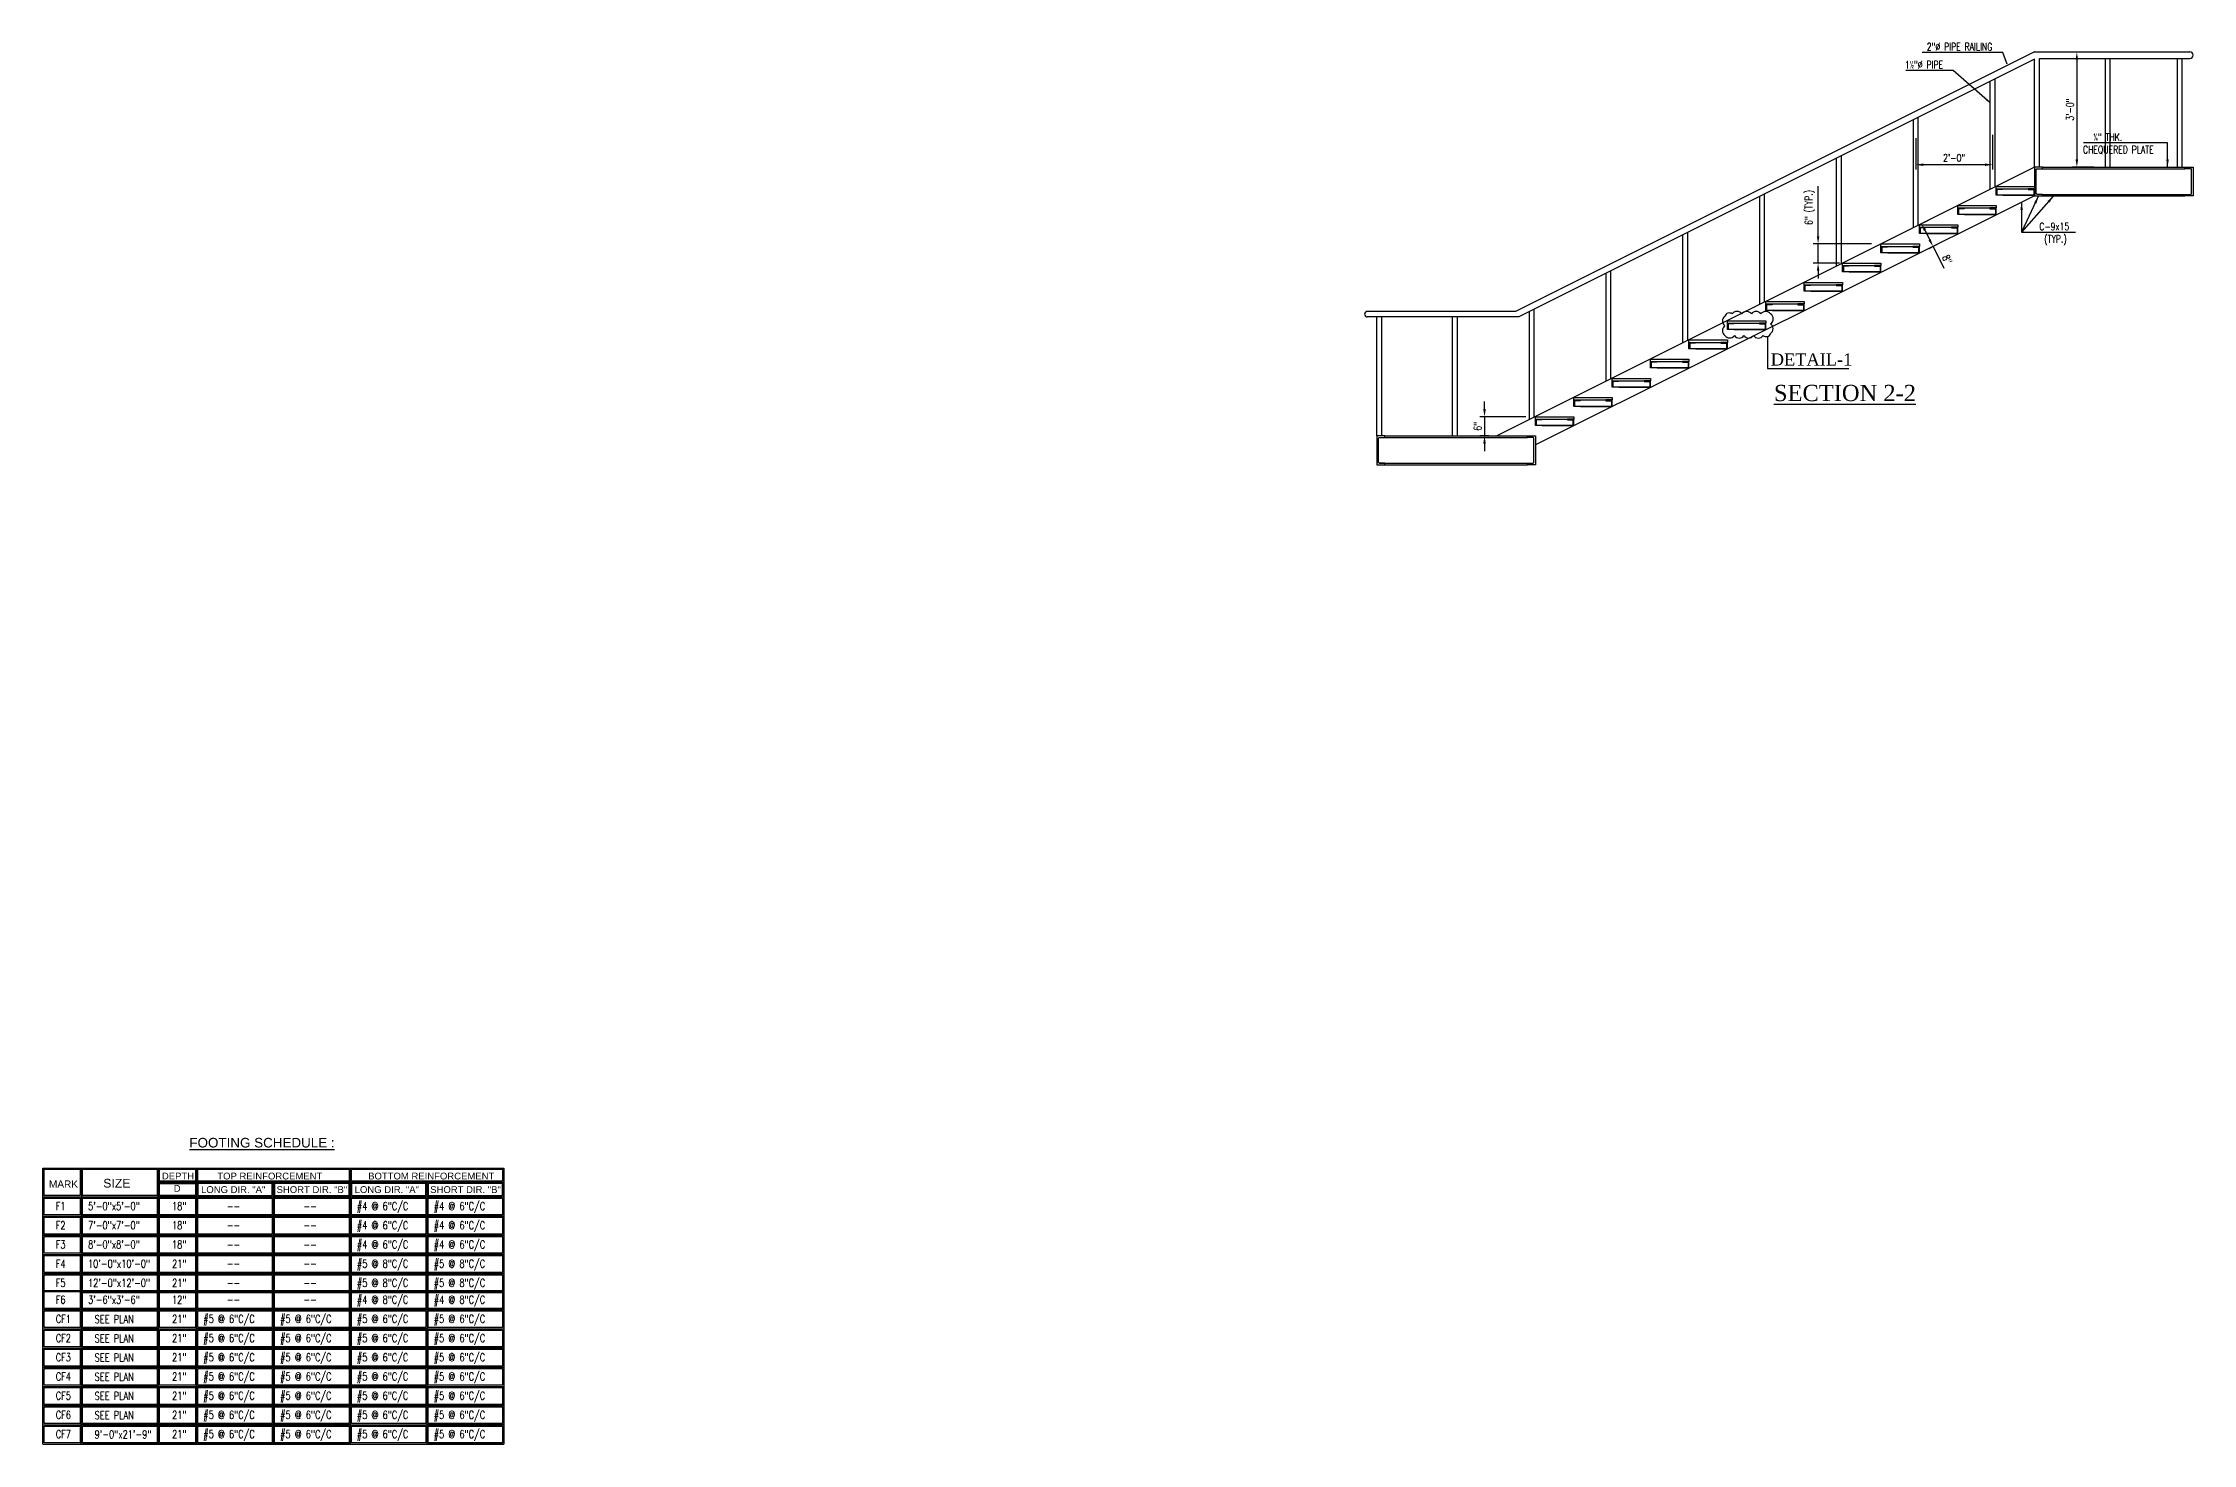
# Model space of a CAD drawing. Header units: inches. Extents: x 41285 to 57578, y -189 to 12305.
# Drawn here: x 52835 to 53507, y 9552 to 9990 of the extents above; entities that cross this region are included whole.
import ezdxf
from ezdxf.enums import TextEntityAlignment as Align

# ---------------------------------------------------------------- set-up
doc = ezdxf.new("R2010")
doc.units = ezdxf.units.IN
doc.header["$LTSCALE"] = 30
doc.header["$MEASUREMENT"] = 0
doc.linetypes.add('HIDDEN2', pattern=[0.1875, 0.125, -0.0625])
for name, color, linetype in [('07--DIM-3', 3, 'Continuous'), ('A-TEXT-P', 242, 'Continuous'), ('A-TYP-DIM', 1, 'Continuous'), ('A-TYP-H-TEXT', 2, 'Continuous'), ('HATCH', 253, 'Continuous'), ('leder', 1, 'Continuous'), ('PB', 3, 'Continuous'), ('S-COLUMN', 4, 'Continuous'), ('Steel frame', 4, 'Continuous')]:
    doc.layers.add(name, color=color, linetype=linetype)
doc.styles.add('3-32', font='simplex.shx', dxfattribs={"width": 0.75, "height": 10.6666})
doc.styles.add('ARIAL', font='arial.ttf')
doc.styles.add('HADINGS', font='romantic.ttf')
doc.styles.add('rizwan', font='romans.shx', dxfattribs={"width": 0.75})
doc.dimstyles.new('STYLE-64', dxfattribs={"dimscale": 64, "dimtxt": 0.09375, "dimasz": 0.09375, "dimexe": 0.0625, "dimexo": 0.0625, "dimgap": 0.03125, "dimtad": 1, "dimzin": 3, "dimdsep": 46, "dimlunit": 4, "dimtxsty": 'rizwan', "dimcen": 0.125, "dimdle": 4, "dimclrd": 1, "dimclre": 1, "dimclrt": 2, "dimadec": 0, "dimazin": 0, "dimtfac": 0.5, "dimtix": 1, "dimtmove": 2, "dimatfit": 3, "dimfxl": 0, "dimfrac": 1, "dimtolj": 1, "dimtzin": 3, "dimarcsym": 0})

# ---------------------------------------------------------------- blocks, each defined once
blk = doc.blocks.new('*D267')
at = {"layer": 'A-TYP-DIM', "color": 1, "lineweight": -2, "ltscale": 1.5, "transparency": 16777216}
for p, q in [((53467.68, 9987.17), (53472.22, 9987.17)), ((53470.72, 9984.77), (53470.72, 9953.57)), ((53476.04, 9951.17), (53469.22, 9951.17))]:
    blk.add_line(p, q, dxfattribs=at)
at = {"layer": 'A-TYP-DIM', "color": 1, "ltscale": 1.5, "transparency": 16777216}
for points in [[(53470.32, 9984.77), (53471.12, 9984.77), (53470.72, 9987.17)], [(53470.32, 9953.57), (53471.12, 9953.57), (53470.72, 9951.17)]]:
    blk.add_solid(points, dxfattribs=at)
at = {"layer": 'DEFPOINTS', "color": 0, "ltscale": 1.5, "transparency": 16777216}
for p in [(53464.68, 9987.17), (53470.72, 9951.17), (53479.04, 9951.17)]:
    blk.add_point(p, dxfattribs=at)
at = {"layer": 'A-TYP-DIM', "color": 2, "ltscale": 1.5, "transparency": 16777216, "insert": (53468.58, 9969.17), "char_height": 2.344, "attachment_point": 5, "rotation": 90, "style": 'rizwan'}
blk.add_mtext('\\A1;3\'-0"', dxfattribs=at)
blk = doc.blocks.new('*D268')
at = {"layer": 'A-TYP-DIM', "color": 1, "lineweight": -2, "ltscale": 1.5, "transparency": 16777216}
for p, q in [((53420.39, 9960.25), (53420.39, 9950.43)), ((53444.39, 9961.32), (53444.39, 9950.43)), ((53441.99, 9951.93), (53422.79, 9951.93))]:
    blk.add_line(p, q, dxfattribs=at)
at = {"layer": 'A-TYP-DIM', "color": 1, "ltscale": 1.5, "transparency": 16777216}
for points in [[(53422.79, 9952.33), (53422.79, 9951.53), (53420.39, 9951.93)], [(53441.99, 9952.33), (53441.99, 9951.53), (53444.39, 9951.93)]]:
    blk.add_solid(points, dxfattribs=at)
at = {"layer": 'DEFPOINTS', "color": 0, "ltscale": 1.5, "transparency": 16777216}
for p in [(53420.39, 9963.25), (53444.39, 9964.32), (53420.39, 9951.93)]:
    blk.add_point(p, dxfattribs=at)
at = {"layer": 'A-TYP-DIM', "color": 2, "ltscale": 1.5, "transparency": 16777216, "insert": (53432.39, 9954.08), "char_height": 2.344, "attachment_point": 5, "style": 'rizwan'}
blk.add_mtext('\\A1;2\'-0"', dxfattribs=at)
blk = doc.blocks.new('*D269')
at = {"layer": 'A-TYP-DIM', "color": 1, "lineweight": -2, "ltscale": 1.5, "transparency": 16777216}
for p, q in [((53389.86, 9929.57), (53389.86, 9945.19)), ((53406.51, 9927.17), (53388.36, 9927.17)), ((53389.86, 9921.17), (53389.86, 9927.17)), ((53396.51, 9921.17), (53388.36, 9921.17)), ((53389.86, 9918.77), (53389.86, 9916.37))]:
    blk.add_line(p, q, dxfattribs=at)
at = {"layer": 'A-TYP-DIM', "color": 1, "ltscale": 1.5, "transparency": 16777216}
for points in [[(53389.46, 9929.57), (53390.26, 9929.57), (53389.86, 9927.17)], [(53389.46, 9918.77), (53390.26, 9918.77), (53389.86, 9921.17)]]:
    blk.add_solid(points, dxfattribs=at)
at = {"layer": 'DEFPOINTS', "color": 0, "ltscale": 1.5, "transparency": 16777216}
for p in [(53409.51, 9927.17), (53389.86, 9921.17), (53399.51, 9921.17)]:
    blk.add_point(p, dxfattribs=at)
at = {"layer": 'A-TYP-DIM', "color": 2, "ltscale": 1.5, "transparency": 16777216, "insert": (53387.32, 9938.58), "char_height": 2.3438, "attachment_point": 5, "rotation": 90, "style": 'rizwan'}
blk.add_mtext('\\A1;6" (TYP.)', dxfattribs=at)
blk = doc.blocks.new('*D270')
at = {"layer": 'A-TYP-DIM', "color": 1, "lineweight": -2, "ltscale": 1.5, "transparency": 16777216}
for p, q in [((53285.63, 9875.57), (53285.63, 9877.97)), ((53298.51, 9873.17), (53284.13, 9873.17)), ((53285.63, 9873.17), (53285.63, 9867.17)), ((53287, 9867.17), (53284.13, 9867.17)), ((53285.63, 9864.77), (53285.63, 9862.37))]:
    blk.add_line(p, q, dxfattribs=at)
at = {"layer": 'A-TYP-DIM', "color": 1, "ltscale": 1.5, "transparency": 16777216}
for points in [[(53285.23, 9875.57), (53286.03, 9875.57), (53285.63, 9873.17)], [(53285.23, 9864.77), (53286.03, 9864.77), (53285.63, 9867.17)]]:
    blk.add_solid(points, dxfattribs=at)
at = {"layer": 'DEFPOINTS', "color": 0, "ltscale": 1.5, "transparency": 16777216}
for p in [(53301.51, 9873.17), (53285.63, 9867.17), (53290, 9867.17)]:
    blk.add_point(p, dxfattribs=at)
at = {"layer": 'A-TYP-DIM', "color": 2, "ltscale": 1.5, "transparency": 16777216, "insert": (53283.48, 9870.17), "char_height": 2.344, "attachment_point": 5, "rotation": 90, "style": 'rizwan'}
blk.add_mtext('\\A1;6"', dxfattribs=at)
blk = doc.blocks.new('A$C306E5238')
at = {"layer": 'leder', "color": 1}
for p, q in [((0, 0.75), (-12, 0.75)), ((-12, 0.75), (-12, 0)), ((-2, 0), (-12, 0)), ((0, 0), (0, 0.75)), ((-2.1, -2), (-12, -2)), ((-11.76, -2), (-0.24, -2))]:
    blk.add_line(p, q, dxfattribs=at)
for points in [[(-12, -2), (-12, 0), (-10, 0), (-10, -0.24), (-11.76, -0.24), (-11.76, -2), (-12, -2)], [(0, -2), (0, 0), (-2, 0), (-2, -0.24), (-0.24, -0.24), (-0.24, -2), (0, -2)]]:
    blk.add_lwpolyline(points, dxfattribs=at)
blk = doc.blocks.new('*D276')
at = {"layer": 'A-TYP-DIM', "color": 1, "lineweight": -2, "ltscale": 1.5, "transparency": 16777216}
for p, q in [((53424.27, 9934.55), (53420.86, 9932.84)), ((53423.27, 9931.36), (53424.7, 9928.51)), ((53427.85, 9927.4), (53424.43, 9925.69)), ((53425.78, 9926.36), (53429.15, 9919.61))]:
    blk.add_line(p, q, dxfattribs=at)
at = {"layer": 'A-TYP-DIM', "color": 1, "ltscale": 1.5, "transparency": 16777216}
for points in [[(53423.63, 9931.54), (53422.92, 9931.19), (53422.2, 9933.51)], [(53425.06, 9928.69), (53424.34, 9928.33), (53425.78, 9926.36)]]:
    blk.add_solid(points, dxfattribs=at)
at = {"layer": 'DEFPOINTS', "color": 0, "ltscale": 1.5, "transparency": 16777216}
for p in [(53422.2, 9933.51), (53426.96, 9935.89), (53430.53, 9928.74)]:
    blk.add_point(p, dxfattribs=at)
at = {"layer": 'A-TYP-DIM', "color": 2, "ltscale": 1.5, "transparency": 16777216, "insert": (53430.19, 9922.32), "char_height": 2.344, "attachment_point": 5, "rotation": 296.56509, "style": 'rizwan'}
blk.add_mtext('\\A1;8"', dxfattribs=at)

msp = doc.modelspace()

# ---------------------------------------------------------------- linework, layer by layer
at = {"layer": '07--DIM-3'}
for p, q in [((53374.03286482, 9898.25829921), (53374.03286482, 9888.28893709)), ((53374.03286482, 9888.28893709), (53399.4594526, 9888.28893709))]:
    msp.add_line(p, q, dxfattribs=at)
msp.add_lwpolyline([(53375.01871969, 9905.31830492, 0.52056705), (53372.01871969, 9905.31830492, 0.52056705), (53369.01871969, 9905.31830492, 0.52056705), (53366.01871969, 9905.31830492, 0.52056705), (53363.01871969, 9905.31830492, 0.52056705), (53360.75349705, 9904.58352756, 0.52056705), (53360.75349705, 9901.58352756, 0.52056705), (53360.75349705, 9898.58352756, 0.52056705), (53363.69497415, 9898.52500466, 0.52056705), (53366.69497415, 9898.52500466, 0.52056705), (53369.69497415, 9898.52500466, 0.52056705), (53372.69497415, 9898.52500466, 0.52056705), (53375.01871969, 9899.20125912, 0.52056705), (53375.01871969, 9902.20125912, 0.52056705)], format="xyb", close=True, dxfattribs=at)
at = {"layer": 'HATCH', "color": 1}
for p, q in [((53457.51329643, 9987.16704076), (53295.34526799, 9906.08217643)), ((53457.5132964, 9984.93027637), (53296.33754586, 9904.34569015)), ((53457.51329588, 9951.16704098), (53457.5132964, 9984.93027637)), ((53457.51329643, 9987.16704076), (53506.01329588, 9987.16704076)), ((53459.01329586, 9951.16704098), (53459.01329638, 9985.16704098)), ((53459.01329638, 9985.16704076), (53506.01329588, 9985.16704076)), ((53479.68169376, 9951.16704098), (53479.68169428, 9984.93027637)), ((53481.18169374, 9951.16704098), (53481.18169427, 9985.16704098)), ((53502.11875525, 9951.16704098), (53502.11875577, 9984.93027637)), ((53503.61875523, 9951.16704098), (53503.61875575, 9985.16704098)), ((53443.64382792, 9944.23239026), (53443.64382811, 9977.99582525)), ((53445.14382792, 9944.9823917), (53445.14382811, 9978.74579464)), ((53419.64382787, 9932.23236736), (53419.64382805, 9965.99631498)), ((53421.14382787, 9932.9823688), (53421.14382805, 9966.74628437)), ((53395.64382786, 9920.23234449), (53395.64382805, 9953.99680474)), ((53397.14382786, 9920.98234592), (53397.14382805, 9954.74677413)), ((53371.64382789, 9908.23232163), (53371.64382806, 9941.99729451)), ((53373.1438279, 9908.98232306), (53373.14382807, 9942.7472639)), ((53347.64382789, 9896.23229875), (53347.64382805, 9929.99778426)), ((53349.14382789, 9896.98230019), (53349.14382806, 9930.74775365)), ((53323.64382784, 9884.23227586), (53323.64382805, 9917.99827401)), ((53325.14382785, 9884.98227729), (53325.14382805, 9918.74824341)), ((53295.34526799, 9906.08217643), (53249.00953589, 9906.08217643)), ((53296.33754586, 9904.34569015), (53249.00953589, 9904.34569015)), ((53252.00953589, 9867.16698878), (53252.00953612, 9904.34569015)), ((53253.50953589, 9867.16698878), (53253.50953612, 9904.34569015)), ((53275.64382777, 9867.16698878), (53275.643828, 9904.34569015)), ((53277.14382777, 9867.16698878), (53277.143828, 9904.34569015)), ((53299.6438278, 9872.23225297), (53299.64382801, 9905.99876375)), ((53301.14382781, 9872.9822544), (53301.14382801, 9906.74873315))]:
    msp.add_line(p, q, dxfattribs=at)
for centre, radius, start, end in [((53506.01329588, 9986.16704076), 1, 270, 90), ((53249.00953589, 9905.21393329), 0.86824314, 90, 270)]:
    msp.add_arc(centre, radius, start, end, dxfattribs=at)
at = {"layer": 'PB', "color": 1}
for p, q in [((52835.1874212, 9638.39528587), (52835.1874212, 9617.39528587)), ((52835.1874212, 9638.39528587), (52979.1874212, 9638.39528587)), ((52847.1874212, 9638.39528587), (52847.1874212, 9617.39528587)), ((52871.1874212, 9638.39528587), (52871.1874212, 9617.39528587)), ((52883.1874212, 9638.39528587), (52883.1874212, 9617.39528587)), ((52931.1874212, 9638.39528587), (52931.1874212, 9617.39528587)), ((52979.1874212, 9638.39528587), (52979.1874212, 9563.39528587)), ((52835.1874212, 9629.39528587), (52979.1874212, 9629.39528587)), ((52871.1874212, 9633.89528587), (52979.1874212, 9633.89528587)), ((52883.1874212, 9633.89528587), (52931.1874212, 9633.89528587)), ((52907.1874212, 9633.89528587), (52907.1874212, 9617.39528587)), ((52931.1874212, 9633.89528587), (52979.1874212, 9633.89528587)), ((52955.1874212, 9633.89528587), (52955.1874212, 9617.39528587)), ((52835.1874212, 9623.39528587), (52979.1874212, 9623.39528587)), ((52835.1874212, 9617.39528587), (52979.1874212, 9617.39528587)), ((52835.1874212, 9617.39528587), (52979.1874212, 9617.39528587)), ((52835.1874212, 9611.39528587), (52979.1874212, 9611.39528587)), ((52835.1874212, 9605.39528587), (52979.1874212, 9605.39528587)), ((52835.1874212, 9605.39528587), (52979.1874212, 9605.39528587)), ((52835.1874212, 9600.14528587), (52979.1874212, 9600.14528587)), ((52835.1874212, 9600.14528587), (52979.1874212, 9600.14528587)), ((52835.1874212, 9594.14528587), (52979.1874212, 9594.14528587)), ((52835.1874212, 9588.14528587), (52979.1874212, 9588.14528587)), ((52835.1874212, 9588.14528587), (52979.1874212, 9588.14528587)), ((52835.1874212, 9582.14528587), (52979.1874212, 9582.14528587)), ((52835.1874212, 9576.14528587), (52979.1874212, 9576.14528587)), ((52835.1874212, 9576.14528587), (52979.1874212, 9576.14528587)), ((52835.1874212, 9570.14528587), (52979.1874212, 9570.14528587)), ((52835.1874212, 9570.14528587), (52979.1874212, 9570.14528587)), ((52835.1874212, 9564.14528587), (52979.1874212, 9564.14528587)), ((52835.1874212, 9558.14528587), (52979.1874212, 9558.14528587)), ((52835.1874212, 9558.14528587), (52979.1874212, 9558.14528587)), ((52835.1874212, 9552.14528587), (52979.1874212, 9552.14528587))]:
    msp.add_line(p, q, dxfattribs=at)
msp.add_lwpolyline([(52835.1874212, 9552.14528587), (52835.1874212, 9638.39528587), (52979.1874212, 9638.39528587)], dxfattribs=at)
at = {"layer": 'PB'}
for points in [[(52835.5624212, 9638.02028587), (52846.8124212, 9638.02028587), (52846.8124212, 9629.77028587), (52835.5624212, 9629.77028587)], [(52847.5624212, 9638.02028587), (52870.8124212, 9638.02028587), (52870.8124212, 9629.77028587), (52847.5624212, 9629.77028587)], [(52871.5624212, 9638.02028587), (52882.8124212, 9638.02028587), (52882.8124212, 9634.27028587), (52871.5624212, 9634.27028587)], [(52883.5624212, 9638.02028587), (52930.8124212, 9638.02028587), (52930.8124212, 9634.27028587), (52883.5624212, 9634.27028587)], [(52931.5624212, 9638.02028587), (52978.8124212, 9638.02028587), (52978.8124212, 9634.27028587), (52931.5624212, 9634.27028587)], [(52835.5624212, 9629.02028587), (52846.8124212, 9629.02028587), (52846.8124212, 9623.77028587), (52835.5624212, 9623.77028587)], [(52847.5624212, 9629.02028587), (52870.8124212, 9629.02028587), (52870.8124212, 9623.77028587), (52847.5624212, 9623.77028587)], [(52871.5624212, 9633.52028587), (52882.8124212, 9633.52028587), (52882.8124212, 9629.77028587), (52871.5624212, 9629.77028587)], [(52871.5624212, 9629.02028587), (52882.8124212, 9629.02028587), (52882.8124212, 9623.77028587), (52871.5624212, 9623.77028587)], [(52906.8124212, 9633.52028587), (52883.5624212, 9633.52028587), (52883.5624212, 9629.77028587), (52906.8124212, 9629.77028587)], [(52883.5624212, 9629.02028587), (52906.8124212, 9629.02028587), (52906.8124212, 9623.77028587), (52883.5624212, 9623.77028587)], [(52930.8124212, 9633.52028587), (52907.5624212, 9633.52028587), (52907.5624212, 9629.77028587), (52930.8124212, 9629.77028587)], [(52907.5624212, 9629.02028587), (52930.8124212, 9629.02028587), (52930.8124212, 9623.77028587), (52907.5624212, 9623.77028587)], [(52954.8124212, 9633.52028587), (52931.5624212, 9633.52028587), (52931.5624212, 9629.77028587), (52954.8124212, 9629.77028587)], [(52931.5624212, 9629.02028587), (52954.8124212, 9629.02028587), (52954.8124212, 9623.77028587), (52931.5624212, 9623.77028587)], [(52978.8124212, 9633.52028587), (52955.5624212, 9633.52028587), (52955.5624212, 9629.77028587), (52978.8124212, 9629.77028587)], [(52955.5624212, 9629.02028587), (52978.8124212, 9629.02028587), (52978.8124212, 9623.77028587), (52955.5624212, 9623.77028587)], [(52835.5624212, 9623.02028587), (52846.8124212, 9623.02028587), (52846.8124212, 9617.77028587), (52835.5624212, 9617.77028587)], [(52847.5624212, 9623.02028587), (52870.8124212, 9623.02028587), (52870.8124212, 9617.77028587), (52847.5624212, 9617.77028587)], [(52871.5624212, 9623.02028587), (52882.8124212, 9623.02028587), (52882.8124212, 9617.77028587), (52871.5624212, 9617.77028587)], [(52883.5624212, 9623.02028587), (52906.8124212, 9623.02028587), (52906.8124212, 9617.77028587), (52883.5624212, 9617.77028587)], [(52907.5624212, 9623.02028587), (52930.8124212, 9623.02028587), (52930.8124212, 9617.77028587), (52907.5624212, 9617.77028587)], [(52931.5624212, 9623.02028587), (52954.8124212, 9623.02028587), (52954.8124212, 9617.77028587), (52931.5624212, 9617.77028587)], [(52955.5624212, 9623.02028587), (52978.8124212, 9623.02028587), (52978.8124212, 9617.77028587), (52955.5624212, 9617.77028587)], [(52835.5624212, 9617.02028587), (52846.8124212, 9617.02028587), (52846.8124212, 9611.77028587), (52835.5624212, 9611.77028587)], [(52847.5624212, 9617.02028587), (52870.8124212, 9617.02028587), (52870.8124212, 9611.77028587), (52847.5624212, 9611.77028587)], [(52871.5624212, 9617.02028587), (52882.8124212, 9617.02028587), (52882.8124212, 9611.77028587), (52871.5624212, 9611.77028587)], [(52883.5624212, 9617.02028587), (52906.8124212, 9617.02028587), (52906.8124212, 9611.77028587), (52883.5624212, 9611.77028587)], [(52907.5624212, 9617.02028587), (52930.8124212, 9617.02028587), (52930.8124212, 9611.77028587), (52907.5624212, 9611.77028587)], [(52931.5624212, 9617.02028587), (52954.8124212, 9617.02028587), (52954.8124212, 9611.77028587), (52931.5624212, 9611.77028587)], [(52955.5624212, 9617.02028587), (52978.8124212, 9617.02028587), (52978.8124212, 9611.77028587), (52955.5624212, 9611.77028587)], [(52835.5624212, 9611.02028587), (52846.8124212, 9611.02028587), (52846.8124212, 9605.77028587), (52835.5624212, 9605.77028587)], [(52847.5624212, 9611.02028587), (52870.8124212, 9611.02028587), (52870.8124212, 9605.77028587), (52847.5624212, 9605.77028587)], [(52871.5624212, 9611.02028587), (52882.8124212, 9611.02028587), (52882.8124212, 9605.77028587), (52871.5624212, 9605.77028587)], [(52883.5624212, 9611.02028587), (52906.8124212, 9611.02028587), (52906.8124212, 9605.77028587), (52883.5624212, 9605.77028587)], [(52907.5624212, 9611.02028587), (52930.8124212, 9611.02028587), (52930.8124212, 9605.77028587), (52907.5624212, 9605.77028587)], [(52931.5624212, 9611.02028587), (52954.8124212, 9611.02028587), (52954.8124212, 9605.77028587), (52931.5624212, 9605.77028587)], [(52955.5624212, 9611.02028587), (52978.8124212, 9611.02028587), (52978.8124212, 9605.77028587), (52955.5624212, 9605.77028587)], [(52835.5624212, 9605.02028587), (52846.8124212, 9605.02028587), (52846.8124212, 9599.77028587), (52835.5624212, 9599.77028587)], [(52847.5624212, 9605.02028587), (52870.8124212, 9605.02028587), (52870.8124212, 9599.77028587), (52847.5624212, 9599.77028587)], [(52871.5624212, 9605.02028587), (52882.8124212, 9605.02028587), (52882.8124212, 9599.77028587), (52871.5624212, 9599.77028587)], [(52883.5624212, 9605.02028587), (52906.8124212, 9605.02028587), (52906.8124212, 9599.77028587), (52883.5624212, 9599.77028587)], [(52907.5624212, 9605.02028587), (52930.8124212, 9605.02028587), (52930.8124212, 9599.77028587), (52907.5624212, 9599.77028587)], [(52931.5624212, 9605.02028587), (52954.8124212, 9605.02028587), (52954.8124212, 9599.77028587), (52931.5624212, 9599.77028587)], [(52955.5624212, 9605.02028587), (52978.8124212, 9605.02028587), (52978.8124212, 9599.77028587), (52955.5624212, 9599.77028587)], [(52835.5624212, 9599.77028587), (52846.8124212, 9599.77028587), (52846.8124212, 9594.52028587), (52835.5624212, 9594.52028587)], [(52835.5624212, 9593.77028587), (52846.8124212, 9593.77028587), (52846.8124212, 9588.52028587), (52835.5624212, 9588.52028587)], [(52847.5624212, 9599.77028587), (52870.8124212, 9599.77028587), (52870.8124212, 9594.52028587), (52847.5624212, 9594.52028587)], [(52847.5624212, 9593.77028587), (52870.8124212, 9593.77028587), (52870.8124212, 9588.52028587), (52847.5624212, 9588.52028587)], [(52871.5624212, 9599.77028587), (52882.8124212, 9599.77028587), (52882.8124212, 9594.52028587), (52871.5624212, 9594.52028587)], [(52871.5624212, 9593.77028587), (52882.8124212, 9593.77028587), (52882.8124212, 9588.52028587), (52871.5624212, 9588.52028587)], [(52883.5624212, 9599.77028587), (52906.8124212, 9599.77028587), (52906.8124212, 9594.52028587), (52883.5624212, 9594.52028587)], [(52883.5624212, 9593.77028587), (52906.8124212, 9593.77028587), (52906.8124212, 9588.52028587), (52883.5624212, 9588.52028587)], [(52907.5624212, 9599.77028587), (52930.8124212, 9599.77028587), (52930.8124212, 9594.52028587), (52907.5624212, 9594.52028587)], [(52907.5624212, 9593.77028587), (52930.8124212, 9593.77028587), (52930.8124212, 9588.52028587), (52907.5624212, 9588.52028587)], [(52931.5624212, 9599.77028587), (52954.8124212, 9599.77028587), (52954.8124212, 9594.52028587), (52931.5624212, 9594.52028587)], [(52931.5624212, 9593.77028587), (52954.8124212, 9593.77028587), (52954.8124212, 9588.52028587), (52931.5624212, 9588.52028587)], [(52955.5624212, 9599.77028587), (52978.8124212, 9599.77028587), (52978.8124212, 9594.52028587), (52955.5624212, 9594.52028587)], [(52955.5624212, 9593.77028587), (52978.8124212, 9593.77028587), (52978.8124212, 9588.52028587), (52955.5624212, 9588.52028587)], [(52835.5624212, 9587.77028587), (52846.8124212, 9587.77028587), (52846.8124212, 9582.52028587), (52835.5624212, 9582.52028587)], [(52847.5624212, 9587.77028587), (52870.8124212, 9587.77028587), (52870.8124212, 9582.52028587), (52847.5624212, 9582.52028587)], [(52871.5624212, 9587.77028587), (52882.8124212, 9587.77028587), (52882.8124212, 9582.52028587), (52871.5624212, 9582.52028587)], [(52883.5624212, 9587.77028587), (52906.8124212, 9587.77028587), (52906.8124212, 9582.52028587), (52883.5624212, 9582.52028587)], [(52907.5624212, 9587.77028587), (52930.8124212, 9587.77028587), (52930.8124212, 9582.52028587), (52907.5624212, 9582.52028587)], [(52931.5624212, 9587.77028587), (52954.8124212, 9587.77028587), (52954.8124212, 9582.52028587), (52931.5624212, 9582.52028587)], [(52955.5624212, 9587.77028587), (52978.8124212, 9587.77028587), (52978.8124212, 9582.52028587), (52955.5624212, 9582.52028587)], [(52835.5624212, 9581.77028587), (52846.8124212, 9581.77028587), (52846.8124212, 9576.52028587), (52835.5624212, 9576.52028587)], [(52847.5624212, 9581.77028587), (52870.8124212, 9581.77028587), (52870.8124212, 9576.52028587), (52847.5624212, 9576.52028587)], [(52871.5624212, 9581.77028587), (52882.8124212, 9581.77028587), (52882.8124212, 9576.52028587), (52871.5624212, 9576.52028587)], [(52883.5624212, 9581.77028587), (52906.8124212, 9581.77028587), (52906.8124212, 9576.52028587), (52883.5624212, 9576.52028587)], [(52907.5624212, 9581.77028587), (52930.8124212, 9581.77028587), (52930.8124212, 9576.52028587), (52907.5624212, 9576.52028587)], [(52931.5624212, 9581.77028587), (52954.8124212, 9581.77028587), (52954.8124212, 9576.52028587), (52931.5624212, 9576.52028587)], [(52955.5624212, 9581.77028587), (52978.8124212, 9581.77028587), (52978.8124212, 9576.52028587), (52955.5624212, 9576.52028587)], [(52835.5624212, 9575.77028587), (52846.8124212, 9575.77028587), (52846.8124212, 9570.52028587), (52835.5624212, 9570.52028587)], [(52847.5624212, 9575.77028587), (52870.8124212, 9575.77028587), (52870.8124212, 9570.52028587), (52847.5624212, 9570.52028587)], [(52871.5624212, 9575.77028587), (52882.8124212, 9575.77028587), (52882.8124212, 9570.52028587), (52871.5624212, 9570.52028587)], [(52883.5624212, 9575.77028587), (52906.8124212, 9575.77028587), (52906.8124212, 9570.52028587), (52883.5624212, 9570.52028587)], [(52907.5624212, 9575.77028587), (52930.8124212, 9575.77028587), (52930.8124212, 9570.52028587), (52907.5624212, 9570.52028587)], [(52931.5624212, 9575.77028587), (52954.8124212, 9575.77028587), (52954.8124212, 9570.52028587), (52931.5624212, 9570.52028587)], [(52955.5624212, 9575.77028587), (52978.8124212, 9575.77028587), (52978.8124212, 9570.52028587), (52955.5624212, 9570.52028587)], [(52835.5624212, 9569.77028587), (52846.8124212, 9569.77028587), (52846.8124212, 9564.52028587), (52835.5624212, 9564.52028587)], [(52847.5624212, 9569.77028587), (52870.8124212, 9569.77028587), (52870.8124212, 9564.52028587), (52847.5624212, 9564.52028587)], [(52871.5624212, 9569.77028587), (52882.8124212, 9569.77028587), (52882.8124212, 9564.52028587), (52871.5624212, 9564.52028587)], [(52883.5624212, 9569.77028587), (52906.8124212, 9569.77028587), (52906.8124212, 9564.52028587), (52883.5624212, 9564.52028587)], [(52907.5624212, 9569.77028587), (52930.8124212, 9569.77028587), (52930.8124212, 9564.52028587), (52907.5624212, 9564.52028587)], [(52931.5624212, 9569.77028587), (52954.8124212, 9569.77028587), (52954.8124212, 9564.52028587), (52931.5624212, 9564.52028587)], [(52955.5624212, 9569.77028587), (52978.8124212, 9569.77028587), (52978.8124212, 9564.52028587), (52955.5624212, 9564.52028587)], [(52835.5624212, 9563.77028587), (52846.8124212, 9563.77028587), (52846.8124212, 9558.52028587), (52835.5624212, 9558.52028587)], [(52847.5624212, 9563.77028587), (52870.8124212, 9563.77028587), (52870.8124212, 9558.52028587), (52847.5624212, 9558.52028587)], [(52871.5624212, 9563.77028587), (52882.8124212, 9563.77028587), (52882.8124212, 9558.52028587), (52871.5624212, 9558.52028587)], [(52883.5624212, 9563.77028587), (52906.8124212, 9563.77028587), (52906.8124212, 9558.52028587), (52883.5624212, 9558.52028587)], [(52907.5624212, 9563.77028587), (52930.8124212, 9563.77028587), (52930.8124212, 9558.52028587), (52907.5624212, 9558.52028587)], [(52931.5624212, 9563.77028587), (52954.8124212, 9563.77028587), (52954.8124212, 9558.52028587), (52931.5624212, 9558.52028587)], [(52955.5624212, 9563.77028587), (52978.8124212, 9563.77028587), (52978.8124212, 9558.52028587), (52955.5624212, 9558.52028587)], [(52835.5624212, 9557.77028587), (52846.8124212, 9557.77028587), (52846.8124212, 9552.52028587), (52835.5624212, 9552.52028587)], [(52847.5624212, 9557.77028587), (52870.8124212, 9557.77028587), (52870.8124212, 9552.52028587), (52847.5624212, 9552.52028587)], [(52871.5624212, 9557.77028587), (52882.8124212, 9557.77028587), (52882.8124212, 9552.52028587), (52871.5624212, 9552.52028587)], [(52883.5624212, 9557.77028587), (52906.8124212, 9557.77028587), (52906.8124212, 9552.52028587), (52883.5624212, 9552.52028587)], [(52907.5624212, 9557.77028587), (52930.8124212, 9557.77028587), (52930.8124212, 9552.52028587), (52907.5624212, 9552.52028587)], [(52931.5624212, 9557.77028587), (52954.8124212, 9557.77028587), (52954.8124212, 9552.52028587), (52931.5624212, 9552.52028587)], [(52955.5624212, 9557.77028587), (52978.8124212, 9557.77028587), (52978.8124212, 9552.52028587), (52955.5624212, 9552.52028587)]]:
    msp.add_lwpolyline(points, close=True, dxfattribs=at)
at = {"layer": 'PB', "color": 1}
for points in [[(52871.1874212, 9638.39528587), (52883.1874212, 9638.39528587), (52883.1874212, 9633.89528587), (52871.1874212, 9633.89528587)], [(52883.1874212, 9638.39528587), (52931.1874212, 9638.39528587), (52931.1874212, 9633.89528587), (52883.1874212, 9633.89528587)], [(52931.1874212, 9638.39528587), (52979.1874212, 9638.39528587), (52979.1874212, 9633.89528587), (52931.1874212, 9633.89528587)], [(52847.1874212, 9629.39528587), (52871.1874212, 9629.39528587), (52871.1874212, 9623.39528587), (52847.1874212, 9623.39528587)], [(52871.1874212, 9633.89528587), (52883.1874212, 9633.89528587), (52883.1874212, 9629.39528587), (52871.1874212, 9629.39528587)], [(52871.1874212, 9629.39528587), (52883.1874212, 9629.39528587), (52883.1874212, 9623.39528587), (52871.1874212, 9623.39528587)], [(52907.1874212, 9633.89528587), (52883.1874212, 9633.89528587), (52883.1874212, 9629.39528587), (52907.1874212, 9629.39528587)], [(52883.1874212, 9629.39528587), (52907.1874212, 9629.39528587), (52907.1874212, 9623.39528587), (52883.1874212, 9623.39528587)], [(52931.1874212, 9633.89528587), (52907.1874212, 9633.89528587), (52907.1874212, 9629.39528587), (52931.1874212, 9629.39528587)], [(52907.1874212, 9629.39528587), (52931.1874212, 9629.39528587), (52931.1874212, 9623.39528587), (52907.1874212, 9623.39528587)], [(52955.1874212, 9633.89528587), (52931.1874212, 9633.89528587), (52931.1874212, 9629.39528587), (52955.1874212, 9629.39528587)], [(52931.1874212, 9629.39528587), (52955.1874212, 9629.39528587), (52955.1874212, 9623.39528587), (52931.1874212, 9623.39528587)], [(52979.1874212, 9633.89528587), (52955.1874212, 9633.89528587), (52955.1874212, 9629.39528587), (52979.1874212, 9629.39528587)], [(52955.1874212, 9629.39528587), (52979.1874212, 9629.39528587), (52979.1874212, 9623.39528587), (52955.1874212, 9623.39528587)], [(52847.1874212, 9617.39528587), (52871.1874212, 9617.39528587), (52871.1874212, 9611.39528587), (52847.1874212, 9611.39528587)], [(52871.1874212, 9617.39528587), (52883.1874212, 9617.39528587), (52883.1874212, 9611.39528587), (52871.1874212, 9611.39528587)], [(52883.1874212, 9617.39528587), (52907.1874212, 9617.39528587), (52907.1874212, 9611.39528587), (52883.1874212, 9611.39528587)], [(52907.1874212, 9617.39528587), (52931.1874212, 9617.39528587), (52931.1874212, 9611.39528587), (52907.1874212, 9611.39528587)], [(52931.1874212, 9617.39528587), (52955.1874212, 9617.39528587), (52955.1874212, 9611.39528587), (52931.1874212, 9611.39528587)], [(52955.1874212, 9617.39528587), (52979.1874212, 9617.39528587), (52979.1874212, 9611.39528587), (52955.1874212, 9611.39528587)], [(52847.1874212, 9611.39528587), (52871.1874212, 9611.39528587), (52871.1874212, 9605.39528587), (52847.1874212, 9605.39528587)], [(52883.1874212, 9611.39528587), (52907.1874212, 9611.39528587), (52907.1874212, 9605.39528587), (52883.1874212, 9605.39528587)], [(52907.1874212, 9611.39528587), (52931.1874212, 9611.39528587), (52931.1874212, 9605.39528587), (52907.1874212, 9605.39528587)], [(52931.1874212, 9611.39528587), (52955.1874212, 9611.39528587), (52955.1874212, 9605.39528587), (52931.1874212, 9605.39528587)], [(52847.1874212, 9605.39528587), (52871.1874212, 9605.39528587), (52871.1874212, 9599.39528587), (52847.1874212, 9599.39528587)], [(52871.1874212, 9605.39528587), (52883.1874212, 9605.39528587), (52883.1874212, 9599.39528587), (52871.1874212, 9599.39528587)], [(52883.1874212, 9605.39528587), (52907.1874212, 9605.39528587), (52907.1874212, 9599.39528587), (52883.1874212, 9599.39528587)], [(52907.1874212, 9605.39528587), (52931.1874212, 9605.39528587), (52931.1874212, 9599.39528587), (52907.1874212, 9599.39528587)], [(52931.1874212, 9605.39528587), (52955.1874212, 9605.39528587), (52955.1874212, 9599.39528587), (52931.1874212, 9599.39528587)], [(52955.1874212, 9605.39528587), (52979.1874212, 9605.39528587), (52979.1874212, 9599.39528587), (52955.1874212, 9599.39528587)], [(52847.1874212, 9600.14528587), (52871.1874212, 9600.14528587), (52871.1874212, 9594.14528587), (52847.1874212, 9594.14528587)], [(52847.1874212, 9594.14528587), (52871.1874212, 9594.14528587), (52871.1874212, 9588.14528587), (52847.1874212, 9588.14528587)], [(52871.1874212, 9600.14528587), (52883.1874212, 9600.14528587), (52883.1874212, 9594.14528587), (52871.1874212, 9594.14528587)], [(52883.1874212, 9600.14528587), (52907.1874212, 9600.14528587), (52907.1874212, 9594.14528587), (52883.1874212, 9594.14528587)], [(52883.1874212, 9594.14528587), (52907.1874212, 9594.14528587), (52907.1874212, 9588.14528587), (52883.1874212, 9588.14528587)], [(52907.1874212, 9600.14528587), (52931.1874212, 9600.14528587), (52931.1874212, 9594.14528587), (52907.1874212, 9594.14528587)], [(52907.1874212, 9594.14528587), (52931.1874212, 9594.14528587), (52931.1874212, 9588.14528587), (52907.1874212, 9588.14528587)], [(52931.1874212, 9600.14528587), (52955.1874212, 9600.14528587), (52955.1874212, 9594.14528587), (52931.1874212, 9594.14528587)], [(52931.1874212, 9594.14528587), (52955.1874212, 9594.14528587), (52955.1874212, 9588.14528587), (52931.1874212, 9588.14528587)], [(52955.1874212, 9600.14528587), (52979.1874212, 9600.14528587), (52979.1874212, 9594.14528587), (52955.1874212, 9594.14528587)], [(52847.1874212, 9588.14528587), (52871.1874212, 9588.14528587), (52871.1874212, 9582.14528587), (52847.1874212, 9582.14528587)], [(52871.1874212, 9588.14528587), (52883.1874212, 9588.14528587), (52883.1874212, 9582.14528587), (52871.1874212, 9582.14528587)], [(52883.1874212, 9588.14528587), (52907.1874212, 9588.14528587), (52907.1874212, 9582.14528587), (52883.1874212, 9582.14528587)], [(52907.1874212, 9588.14528587), (52931.1874212, 9588.14528587), (52931.1874212, 9582.14528587), (52907.1874212, 9582.14528587)], [(52931.1874212, 9588.14528587), (52955.1874212, 9588.14528587), (52955.1874212, 9582.14528587), (52931.1874212, 9582.14528587)], [(52955.1874212, 9588.14528587), (52979.1874212, 9588.14528587), (52979.1874212, 9582.14528587), (52955.1874212, 9582.14528587)], [(52847.1350975, 9582.14528587), (52871.1874212, 9582.14528587), (52871.1874212, 9576.14528587), (52847.1350975, 9576.14528587)], [(52871.1874212, 9582.14528587), (52883.1874212, 9582.14528587), (52883.1874212, 9576.14528587), (52871.1874212, 9576.14528587)], [(52883.1874212, 9582.14528587), (52907.1874212, 9582.14528587), (52907.1874212, 9576.14528587), (52883.1874212, 9576.14528587)], [(52907.1874212, 9582.14528587), (52931.1874212, 9582.14528587), (52931.1874212, 9576.14528587), (52907.1874212, 9576.14528587)], [(52931.1874212, 9582.14528587), (52955.1874212, 9582.14528587), (52955.1874212, 9576.14528587), (52931.1874212, 9576.14528587)], [(52847.1874212, 9576.14528587), (52871.1874212, 9576.14528587), (52871.1874212, 9570.14528587), (52847.1874212, 9570.14528587)], [(52883.1874212, 9576.14528587), (52907.1874212, 9576.14528587), (52907.1874212, 9570.14528587), (52883.1874212, 9570.14528587)], [(52907.1874212, 9576.14528587), (52931.1874212, 9576.14528587), (52931.1874212, 9570.14528587), (52907.1874212, 9570.14528587)], [(52931.1874212, 9576.14528587), (52955.1874212, 9576.14528587), (52955.1874212, 9570.14528587), (52931.1874212, 9570.14528587)], [(52847.1874212, 9570.14528587), (52871.1874212, 9570.14528587), (52871.1874212, 9564.14528587), (52847.1874212, 9564.14528587)], [(52871.1874212, 9570.14528587), (52883.1874212, 9570.14528587), (52883.1874212, 9564.14528587), (52871.1874212, 9564.14528587)], [(52883.1874212, 9570.14528587), (52907.1874212, 9570.14528587), (52907.1874212, 9564.14528587), (52883.1874212, 9564.14528587)], [(52907.1874212, 9570.14528587), (52931.1874212, 9570.14528587), (52931.1874212, 9564.14528587), (52907.1874212, 9564.14528587)], [(52931.1874212, 9570.14528587), (52955.1874212, 9570.14528587), (52955.1874212, 9564.14528587), (52931.1874212, 9564.14528587)], [(52955.1874212, 9570.14528587), (52979.1874212, 9570.14528587), (52979.1874212, 9564.14528587), (52955.1874212, 9564.14528587)], [(52847.1350975, 9564.14528587), (52871.1874212, 9564.14528587), (52871.1874212, 9558.14528587), (52847.1350975, 9558.14528587)], [(52871.1874212, 9564.14528587), (52883.1874212, 9564.14528587), (52883.1874212, 9558.14528587), (52871.1874212, 9558.14528587)], [(52883.1874212, 9564.14528587), (52907.1874212, 9564.14528587), (52907.1874212, 9558.14528587), (52883.1874212, 9558.14528587)], [(52907.1874212, 9564.14528587), (52931.1874212, 9564.14528587), (52931.1874212, 9558.14528587), (52907.1874212, 9558.14528587)], [(52955.1874212, 9564.14528587), (52979.1874212, 9564.14528587), (52979.1874212, 9558.14528587), (52955.1874212, 9558.14528587)], [(52847.1350975, 9558.14528587), (52871.1874212, 9558.14528587), (52871.1874212, 9552.14528587), (52847.1350975, 9552.14528587)], [(52871.1874212, 9558.14528587), (52883.1874212, 9558.14528587), (52883.1874212, 9552.14528587), (52871.1874212, 9552.14528587)], [(52883.1874212, 9558.14528587), (52907.1874212, 9558.14528587), (52907.1874212, 9552.14528587), (52883.1874212, 9552.14528587)], [(52907.1874212, 9558.14528587), (52931.1874212, 9558.14528587), (52931.1874212, 9552.14528587), (52907.1874212, 9552.14528587)], [(52955.1874212, 9558.14528587), (52979.1874212, 9558.14528587), (52979.1874212, 9552.14528587), (52955.1874212, 9552.14528587)]]:
    msp.add_lwpolyline(points, close=True, dxfattribs=at)
at = {"layer": 'S-COLUMN', "ltscale": 0.5}
for points in [[(53460.01329588, 9951.16704098), (53457.51329588, 9951.16704098), (53457.51329588, 9942.16704098), (53460.01329588, 9942.16704098), (53460.01329588, 9942.66704098), (53458.26329588, 9942.66704098, -0.4142135624), (53458.01329588, 9942.91704098), (53458.01329588, 9950.41704098, -0.4142135624), (53458.26329588, 9950.66704098), (53460.01329588, 9950.66704098), (53460.01329588, 9951.16704098)], [(53504.51329588, 9951.16704098), (53507.01329588, 9951.16704098), (53507.01329588, 9942.16704098), (53504.51329588, 9942.16704098), (53504.51329588, 9942.66704098), (53506.26329588, 9942.66704098, 0.4142135624), (53506.51329588, 9942.91704098), (53506.51329588, 9950.41704098, 0.4142135624), (53506.26329588, 9950.66704098), (53504.51329588, 9950.66704098), (53504.51329588, 9951.16704098)], [(53254.50953589, 9867.16698878), (53252.00953589, 9867.16698878), (53252.00953589, 9858.16698878), (53254.50953589, 9858.16698878), (53254.50953589, 9858.66698878), (53252.75953589, 9858.66698878, -0.4142135624), (53252.50953589, 9858.91698878), (53252.50953589, 9866.41698878, -0.4142135624), (53252.75953589, 9866.66698878), (53254.50953589, 9866.66698878), (53254.50953589, 9867.16698878)], [(53299.01329588, 9867.16698878), (53301.51329588, 9867.16698878), (53301.51329588, 9858.16698878), (53299.01329588, 9858.16698878), (53299.01329588, 9858.66698878), (53300.76329588, 9858.66698878, 0.4142135624), (53301.01329588, 9858.91698878), (53301.01329588, 9866.41698878, 0.4142135624), (53300.76329588, 9866.66698878), (53299.01329588, 9866.66698878), (53299.01329588, 9867.16698878)]]:
    msp.add_lwpolyline(points, format="xyb", dxfattribs=at)
at = {"layer": 'Steel frame', "color": 200}
for p, q in [((53457.51329588, 9951.16713746), (53289.51331875, 9867.16698878)), ((53457.51329588, 9951.16704098), (53457.5131454, 9951.16704098)), ((53460.01329588, 9951.16704098), (53504.51329588, 9951.16704098)), ((53460.01329588, 9950.66704098), (53504.51329588, 9950.66704098)), ((53457.51329588, 9942.18627829), (53301.51329588, 9864.43621466)), ((53460.01329588, 9942.66704098), (53504.51329588, 9942.66704098)), ((53460.01329588, 9942.16704098), (53504.51329588, 9942.16704098)), ((53254.50953589, 9867.16698878), (53299.01329588, 9867.16698878)), ((53254.50953589, 9866.66698878), (53299.01329588, 9866.66698878)), ((53252.75953589, 9858.66698878), (53299.01329588, 9858.66698878)), ((53254.50953589, 9858.16698878), (53299.01329588, 9858.16698878))]:
    msp.add_line(p, q, dxfattribs=at)

# ---------------------------------------------------------------- block references
at = {"layer": 'HATCH', "xscale": -1}
for p in [(53445.51329588, 9944.41698878), (53433.51329588, 9938.41698878), (53421.51329588, 9932.41698878), (53409.51329588, 9926.41698878), (53397.51329588, 9920.41698878), (53385.51329588, 9914.41698878), (53361.51329588, 9902.41698878), (53373.51329588, 9908.41698878), (53349.51329588, 9896.41698878), (53337.51329588, 9890.41698878), (53325.51329588, 9884.41698878), (53313.51329588, 9878.41698878), (53301.51329588, 9872.41698878)]:
    msp.add_blockref('A$C306E5238', p, dxfattribs=at)

# ---------------------------------------------------------------- texts
at = {"layer": 'A-TEXT-P', "color": 4, "style": 'ARIAL'}
for s, height, p in [('%%UFOOTING SCHEDULE :', 3, (52880.92226069, 9644.81131395)), ('MARK', 2.25, (52837.04823333, 9632.26118857)), ('SIZE', 2.75, (52854.00155228, 9632.26118857)), ('DEPTH', 2.125, (52872.33002116, 9634.81943109)), ('TOP REINFORCEMENT', 2.125, (52889.65853858, 9634.81943109)), ('BOTTOM REINFORCEMENT', 2.125, (52936.79860458, 9634.81943109)), ('D', 2.125, (52876.04014205, 9630.9510325)), ('LONG DIR. "A"', 2.125, (52884.57739855, 9630.59421106)), ('SHORT DIR. "B"', 2.125, (52908.17671521, 9630.59421106)), ('LONG DIR. "A"', 2.125, (52932.57739855, 9630.59421106)), ('SHORT DIR. "B"', 2.125, (52956.17671521, 9630.59421106))]:
    msp.add_text(s, height=height, dxfattribs=at).set_placement(p)
at = {"layer": 'A-TEXT-P', "color": 2, "char_height": 2.5, "attachment_point": 1, "style": '3-32'}
for s, insert in [('\\A1;F1', (52839.16269705, 9627.74111158)), ('\\A1;5\'-0"x5\'-0"', (52849.27230767, 9627.74111158)), ('\\A1;18"', (52875.51277362, 9627.74111158)), ('\\A1;#4 @ 6"C/C', (52933.27230767, 9627.74111158)), ('\\A1;#4 @ 6"C/C', (52957.27230767, 9627.74111158)), ('\\A1;F2', (52839.16269705, 9621.74111158)), ('\\A1;7\'-0"x7\'-0"', (52849.27230767, 9621.74111158)), ('\\A1;18"', (52875.51277362, 9621.74111158)), ('\\A1;--', (52892.5914739, 9627.74111158)), ('\\A1;--', (52916.5914739, 9627.74111158)), ('\\A1;#4 @ 6"C/C', (52933.27230767, 9621.74111158)), ('\\A1;#4 @ 6"C/C', (52957.27230767, 9621.74111158)), ('\\A1;F3', (52839.16269705, 9615.74111158)), ('\\A1;8\'-0"x8\'-0"', (52849.27230767, 9615.74111158)), ('\\A1;18"', (52875.51277362, 9615.74111158)), ('\\A1;--', (52892.5914739, 9621.74111158)), ('\\A1;--', (52892.5914739, 9615.74111158)), ('\\A1;--', (52916.5914739, 9621.74111158)), ('\\A1;--', (52916.5914739, 9615.74111158)), ('\\A1;#4 @ 6"C/C', (52933.27230767, 9615.74111158)), ('\\A1;#4 @ 6"C/C', (52957.27230767, 9615.74111158)), ('\\A1;F4', (52839.16269705, 9609.74111158)), ('\\A1;10\'-0"x10\'-0"', (52849.27230767, 9609.74111158)), ('\\A1;21"', (52875.51277362, 9609.74111158)), ('\\A1;--', (52892.5914739, 9609.74111158)), ('\\A1;--', (52916.5914739, 9609.74111158)), ('\\A1;#5 @ 8"C/C', (52933.27230767, 9609.74111158)), ('\\A1;#5 @ 8"C/C', (52957.27230767, 9609.74111158)), ('\\A1;F5', (52839.16269705, 9603.74111158)), ('\\A1;12\'-0"x12\'-0"', (52849.27230767, 9603.74111158)), ('\\A1;21"', (52875.51277362, 9603.74111158)), ('\\A1;--', (52892.5914739, 9603.74111158)), ('\\A1;--', (52916.5914739, 9603.74111158)), ('\\A1;#5 @ 8"C/C', (52933.27230767, 9603.74111158)), ('\\A1;#5 @ 8"C/C', (52957.27230767, 9603.74111158)), ('\\A1;F6', (52839.16269705, 9598.49111158)), ('\\A1;3\'-6"x3\'-6"', (52849.27230767, 9598.49111158)), ('\\A1;12"', (52875.51277362, 9598.49111158)), ('\\A1;--', (52892.5914739, 9598.49111158)), ('\\A1;--', (52916.5914739, 9598.49111158)), ('\\A1;#4 @ 8"C/C', (52933.27230767, 9598.49111158)), ('\\A1;#4 @ 8"C/C', (52957.27230767, 9598.49111158)), ('\\A1;CF1', (52839.16269705, 9592.49111158)), ('\\A1;SEE PLAN', (52851.31666348, 9592.39822439)), ('\\A1;21"', (52875.51277362, 9592.49111158)), ('\\A1;#5 @ 6"C/C', (52885.27230767, 9592.49111158)), ('\\A1;#5 @ 6"C/C', (52885.27230767, 9586.49111158)), ('\\A1;#5 @ 6"C/C', (52909.27230767, 9592.49111158)), ('\\A1;#5 @ 6"C/C', (52909.27230767, 9586.49111158)), ('\\A1;#5 @ 6"C/C', (52933.27230767, 9592.49111158)), ('\\A1;#5 @ 6"C/C', (52933.27230767, 9586.49111158)), ('\\A1;#5 @ 6"C/C', (52957.27230767, 9592.49111158)), ('\\A1;#5 @ 6"C/C', (52957.27230767, 9586.49111158)), ('\\A1;CF2', (52839.16269705, 9586.49111158)), ('\\A1;CF3', (52839.16269705, 9580.49111158)), ('\\A1;SEE PLAN', (52851.31666348, 9586.39822439)), ('\\A1;SEE PLAN', (52851.31666348, 9580.39822439)), ('\\A1;21"', (52875.51277362, 9586.49111158)), ('\\A1;21"', (52875.51277362, 9580.49111158)), ('\\A1;#5 @ 6"C/C', (52885.27230767, 9580.49111158)), ('\\A1;#5 @ 6"C/C', (52909.27230767, 9580.49111158)), ('\\A1;#5 @ 6"C/C', (52933.27230767, 9580.49111158)), ('\\A1;#5 @ 6"C/C', (52957.27230767, 9580.49111158)), ('\\A1;CF4', (52839.16269705, 9574.49111158)), ('\\A1;SEE PLAN', (52851.31666348, 9574.39822439)), ('\\A1;21"', (52875.51277362, 9574.49111158)), ('\\A1;#5 @ 6"C/C', (52885.27230767, 9574.49111158)), ('\\A1;#5 @ 6"C/C', (52909.27230767, 9574.49111158)), ('\\A1;#5 @ 6"C/C', (52933.27230767, 9574.49111158)), ('\\A1;#5 @ 6"C/C', (52957.27230767, 9574.49111158)), ('\\A1;CF5', (52839.16269705, 9568.49111158)), ('\\A1;SEE PLAN', (52851.31666348, 9568.39822439)), ('\\A1;21"', (52875.51277362, 9568.49111158)), ('\\A1;#5 @ 6"C/C', (52885.27230767, 9568.49111158)), ('\\A1;#5 @ 6"C/C', (52909.27230767, 9568.49111158)), ('\\A1;#5 @ 6"C/C', (52933.27230767, 9568.49111158)), ('\\A1;#5 @ 6"C/C', (52957.27230767, 9568.49111158)), ('\\A1;CF6', (52839.16269705, 9562.49111158)), ('\\A1;SEE PLAN', (52851.31666348, 9562.39822439)), ('\\A1;21"', (52875.51277362, 9562.49111158)), ('\\A1;#5 @ 6"C/C', (52885.27230767, 9562.49111158)), ('\\A1;#5 @ 6"C/C', (52909.27230767, 9562.49111158)), ('\\A1;#5 @ 6"C/C', (52933.27230767, 9562.49111158)), ('\\A1;#5 @ 6"C/C', (52957.27230767, 9562.49111158)), ('\\A1;CF7', (52839.16269705, 9556.49111158)), ('\\A1;9\'-0"x21\'-9"', (52851.31666348, 9556.39822439)), ('\\A1;21"', (52875.51277362, 9556.49111158)), ('\\A1;#5 @ 6"C/C', (52885.27230767, 9556.49111158)), ('\\A1;#5 @ 6"C/C', (52909.27230767, 9556.49111158)), ('\\A1;#5 @ 6"C/C', (52933.27230767, 9556.49111158)), ('\\A1;#5 @ 6"C/C', (52957.27230767, 9556.49111158))]:
    msp.add_mtext_dynamic_manual_height_columns(s, width=427.8775523931, gutter_width=30, heights=[0], dxfattribs=dict(at, insert=insert))
at = {"layer": 'A-TYP-DIM', "color": 2, "linetype": 'HIDDEN2', "style": 'rizwan', "width": 0.75}
for s, p in [('1½"%%C PIPE', (53416.96372595, 9982.01908011)), ('2"%%C PIPE RAILING', (53423.82104101, 9987.62685604)), ('CHEQUERED PLATE', (53472.63738093, 9955.47226677)), ('¼" THK.', (53475.89495706, 9959.38952115)), ('C-9x15', (53459.00274419, 9931.45881366)), ('(TYP.)', (53460.54484121, 9927.56911284))]:
    msp.add_text(s, height=2.34375, dxfattribs=at).set_placement(p)
at = {"layer": 'A-TYP-H-TEXT', "color": 3, "style": 'HADINGS'}
for s, height, p in [('DETAIL-1', 3.796875, (53387.80616175, 9891.07116564)), ('%%USECTION 2-2', 5.0625, (53398.25214636, 9880.5991128))]:
    msp.add_text(s, height=height, dxfattribs=at).set_placement(p, align=Align.MIDDLE_CENTER)

# ---------------------------------------------------------------- dimensions: what is measured, and where the dimension line sits
at = {"layer": 'A-TYP-DIM', "ltscale": 1.5}
for base, p1, p2, angle, override, picture, middle in [((53470.7249795926, 9951.1670407599), (53464.6762616697, 9987.1670407599), (53479.0424892419, 9951.1670407599), 90, {"dimscale": 24, "dimtxt": 0.097656, "dimasz": 0.1, "dimexo": 0.125, "dimdec": 8, "dimtmove": 0, "dimatfit": 2}, '*D267', (53468.5798903069, 9969.1670407599)), ((53420.3938280566, 9951.9338370177), (53444.3938280344, 9964.322868958), (53420.3938280566, 9963.2454174168), 180, {"dimscale": 24, "dimtxt": 0.097656, "dimasz": 0.1, "dimexo": 0.125, "dimdec": 8, "dimtmove": 0, "dimatfit": 2}, '*D268', (53432.3938280455, 9954.0789263034)), ((53285.62899065, 9867.16698878), (53301.51329588, 9873.16698878), (53290.00421017, 9867.16698878), 90, {"dimscale": 24, "dimtxt": 0.097656, "dimasz": 0.1, "dimexo": 0.125, "dimdec": 0, "dimtmove": 0, "dimatfit": 2}, '*D270', (53283.48390137, 9870.16698878))]:
    dim = msp.add_linear_dim(base=base, p1=p1, p2=p2, angle=angle, dimstyle='STYLE-64', override=override, dxfattribs=at)
    dim.commit()
    dim.dimension.update_dxf_attribs({"geometry": picture, "text_midpoint": middle})
dim = msp.add_linear_dim(base=(53389.8584579373, 9921.1669887836), p1=(53409.5130900145, 9927.1669887836), p2=(53399.5130900145, 9921.1669887836), angle=90, text='<> (TYP.)', dimstyle='STYLE-64', override={"dimscale": 24, "dimtxt": 0.097656, "dimasz": 0.1, "dimexo": 0.125, "dimdec": 8, "dimtmove": 0, "dimatfit": 2}, dxfattribs=at)
dim.commit()
dim.dimension.update_dxf_attribs({"geometry": '*D269', "text_midpoint": (53389.8584579373, 9938.5763637837), "dimtype": 160})
dim = msp.add_linear_dim(base=(53422.20019075, 9933.51055124), p1=(53430.53188777, 9928.73880267), p2=(53426.95684167, 9935.88888124), angle=116.5650948623, dimstyle='STYLE-64', override={"dimscale": 24, "dimtxt": 0.097656, "dimasz": 0.1, "dimexo": 0.125, "dimdec": 0, "dimtmove": 0, "dimatfit": 2}, dxfattribs=at)
dim.commit()
dim.dimension.update_dxf_attribs({"geometry": '*D276', "text_midpoint": (53428.27445074, 9921.36205442), "dimtype": 161})

# ---------------------------------------------------------------- leaders
for points, override in [([(53448.89875258, 9983.32382766), (53447.58255482, 9986.97804651), (53422.3910734, 9986.97804651)], {"dimscale": 16, "dimtxt": 0.097656, "dimasz": 0.1, "dimexo": 0.125, "dimdec": 0, "dimtmove": 0, "dimatfit": 2}), ([(53443.64382807, 9971.22832865), (53432.01988262, 9981.37027059), (53417.24100753, 9981.37027059)], {"dimscale": 16, "dimtxt": 0.097656, "dimasz": 0.1, "dimexo": 0.125, "dimdec": 0, "dimtmove": 0, "dimatfit": 2}), ([(53499.05053854, 9951.16704098), (53499.05053854, 9958.74071163), (53472.79097729, 9958.74071163)], {"dimscale": 24, "dimtxt": 0.097656, "dimasz": 0.1, "dimexo": 0.125, "dimdec": 8, "dimtmove": 0, "dimatfit": 2}), ([(53453.46121444, 9940.16672964), (53453.46121444, 9930.81000414), (53470.25873818, 9930.81000414)], {"dimscale": 24, "dimtxt": 0.097656, "dimasz": 0.1, "dimexo": 0.125, "dimdec": 8, "dimtmove": 0, "dimatfit": 2}), ([(53458.76329588, 9942.16704098), (53453.46121444, 9930.81000414)], {"dimscale": 24, "dimtxt": 0.097656, "dimasz": 0.1, "dimexo": 0.125, "dimdec": 8, "dimtmove": 0, "dimatfit": 2}), ([(53463.46618168, 9942.16704098), (53453.46121444, 9930.81000414)], {"dimscale": 24, "dimtxt": 0.097656, "dimasz": 0.1, "dimexo": 0.125, "dimdec": 8, "dimtmove": 0, "dimatfit": 2})]:
    msp.add_leader(points, dimstyle='STYLE-64', override=override, dxfattribs=at)

doc.saveas('drawing.dxf')
